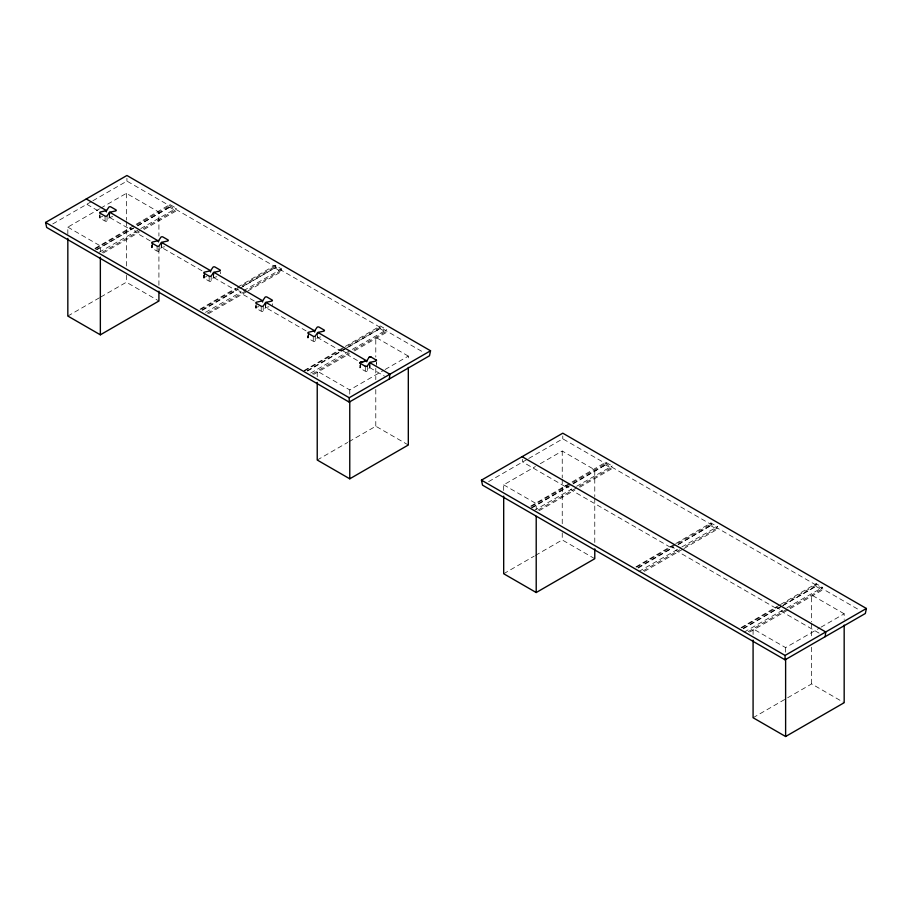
<?xml version="1.0" encoding="UTF-8"?>
<svg xmlns="http://www.w3.org/2000/svg" width="912" height="912" viewBox="0 0 912 912"><rect width="100%" height="100%" fill="white"/><g stroke="black" fill="none" stroke-linecap="round" stroke-linejoin="round"><path stroke-width="0.68" stroke-dasharray="4.56 3.42" d="M99.659 215.209L99.659 217.717L99.659 216.053M151.711 245.26L151.711 247.768L151.711 246.103M161.515 246.172L161.413 247.494L167.523 246.035M203.764 275.31L203.764 277.818L203.764 274.478M255.805 305.36L255.805 307.868L255.805 306.193M272.403 305.44L272.403 303.764M307.857 335.411L307.857 337.919L307.857 336.243M317.661 336.323L317.513 337.668L323.669 336.186M359.909 367.855L359.909 365.347M376.508 365.427L376.508 362.919M137.552 225.697L169.632 207.172L169.769 205.85L135.706 225.515M144.062 229.448L176.141 210.934L176.278 209.6L142.204 229.265M242.74 286.425L274.82 267.9L274.945 266.578L240.882 286.243M248.007 290.894L281.318 271.662L281.455 270.328L247.391 289.993M346.685 347.86L379.996 328.628L380.133 327.294L346.07 346.97M354.426 350.903L386.506 332.39L386.642 331.056L353.788 350.026M573.409 483.394L605.488 464.881L605.625 463.547L571.562 483.212M579.918 487.156L611.998 468.631L612.134 467.309L578.06 486.974M678.596 544.122L710.676 525.608L710.801 524.275L676.738 543.94M683.863 548.591L717.174 529.359L717.311 528.037L684.467 546.995M782.542 605.568L815.852 586.325L815.989 585.002L781.926 604.667M790.282 608.612L822.362 590.087L822.499 588.753L748.273 631.606M100.024 213.169L100.024 218.173L105.062 221.092A1.231 0.707 0 0 0 107.069 220.841L109.417 217.398L114.353 216.235M152.065 243.219L152.065 248.224L157.103 251.142A1.231 0.707 0 0 0 159.121 250.891L161.356 247.54M204.117 273.269L204.117 278.274L209.156 281.181A1.231 0.707 0 0 0 211.174 280.942L213.522 277.499L218.458 276.336M256.169 303.32L256.169 308.324L261.208 311.231A1.231 0.707 0 0 0 263.226 310.992L265.609 307.526L271.616 306.136M308.21 333.37L308.21 338.375L313.249 341.282A1.231 0.707 0 0 0 315.267 341.042L317.501 337.691M360.263 363.307L360.263 368.311L365.302 371.23A1.231 0.707 0 0 0 367.319 370.979L369.428 367.764A1.231 0.707 0 0 1 370.09 367.365L370.147 363.592M109.28 217.501L109.896 213.454M213.385 277.601L214.001 273.554M265.426 307.652L266.042 303.605M94.859 248.452L169.906 204.516L176.404 208.278L175.184 208.973M97.151 249.614L133.414 228.388M137.712 225.868L170.852 206.477L169.906 204.516M200.047 309.179L235.741 288.272M237.519 287.234L275.082 265.244L281.591 268.994L280.372 269.701M202.339 310.342L238.602 289.115M239.81 288.409L276.04 267.205L275.082 265.244M304.015 370.603L380.27 325.972L386.768 329.722L385.548 330.429M307.515 371.07L381.216 327.921L380.27 325.972M530.716 506.149L605.762 462.224L612.26 465.975L611.04 466.682M531.799 508.03L571.687 484.682M572.896 483.976L606.708 464.174L605.762 462.224M635.903 566.876L675.279 543.814M675.803 543.518L710.938 522.952L717.448 526.703L716.228 527.41M638.195 568.051L673.843 547.177M678.072 544.692L711.896 524.902L710.938 522.952M741.08 627.604L779.771 604.952M780.467 604.542L816.126 583.669L822.624 587.431L821.404 588.126M743.371 628.778L782.051 606.127M783.26 605.42L817.072 585.629L816.126 583.669M52.748 223.942L91.656 201.472M92.876 200.765L126.928 181.112L423.373 352.271M67.83 234.19L67.83 227.134L99.545 208.825M100.765 208.118L126.38 193.333L158.916 212.108L158.916 236.105M95.555 248.691L130.861 228.308M95.6 249.922L136.321 226.404M102.053 252.453L140.995 229.972M103.341 252.966L139.126 232.298M67.83 316.042L99.545 297.722M100.765 297.016L126.38 282.23L158.916 301.017M200.731 309.419L239.662 286.938M202.019 309.932L237.804 289.275M207.241 313.181L246.172 290.7M208.529 313.682L246.776 291.601M304.699 370.853L344.85 347.666M307.196 370.66L345.454 348.578M312.417 373.909L348.943 352.819M313.705 374.41L349.49 353.753M317.228 376.77L317.228 371.127L349.763 389.914L383.918 370.192M385.138 369.485L408.314 356.102L408.314 360.331M317.228 460.024L347.723 442.423M348.943 441.716L375.79 426.223L408.314 444.999M488.604 481.639L527.512 459.181M528.732 458.474L562.784 438.82L859.229 609.968M503.686 490.485L503.686 484.842L535.401 466.534M540.28 463.706L562.237 451.03L594.772 469.817L594.772 496.63M531.411 506.399L570.376 483.896M531.457 507.619L568.472 486.244M537.909 510.15L576.851 487.681M539.197 510.663L574.982 490.006M503.686 573.739L534.181 556.138M535.401 555.431L562.237 539.938L594.772 558.714M636.587 567.127L675.518 544.646M637.876 567.629L673.66 546.972M643.097 570.878L679.6 549.811M644.385 571.391L682.632 549.309M741.775 627.855L777.058 607.483M743.052 628.357L781.31 606.275M749.561 632.119L789.051 609.319M753.084 634.478L753.084 628.835L785.62 647.611L819.774 627.889M820.994 627.182L844.17 613.81L844.17 619.453M753.084 717.733L811.646 683.92L844.17 702.707M99.237 252.225L176.404 208.278M205.496 312.326L241.167 292.022M243.504 290.689L281.591 268.994M310.684 373.054L386.768 329.722M533.862 510.629L571.835 489.003M576.635 486.267L612.26 465.975M638.902 571.425L680.717 547.622M681.811 546.983L717.448 526.703M744.089 632.153L785.893 608.35M786.999 607.711L822.624 587.431M102.68 216.52L100.445 217.01A1.231 0.707 0 0 0 100.024 218.173M204.117 278.274A1.231 0.707 0 0 1 204.55 277.111L206.773 276.621M258.826 306.671L256.603 307.162A1.231 0.707 0 0 0 256.169 308.324M169.632 207.172L176.141 210.934M274.82 267.9L281.318 271.662M379.996 328.628L386.506 332.39M605.488 464.881L611.998 468.631M710.676 525.608L717.174 529.359M815.852 586.325L822.362 590.087M408.314 356.102L375.79 337.326L375.79 357.082M844.17 613.81L811.646 595.023L811.646 621.836M97.858 210.661L86.8 204.277L86.526 201.62M150.195 240.882L134.782 231.979L135.865 231.363L129.914 227.92L130.997 229.801L109.463 217.375L109.463 215.494M201.974 270.773L161.515 247.426L161.948 242.25M254.266 300.971L239.959 292.706L241.042 292.079L235.102 288.648L236.185 290.529L213.568 277.476L213.568 275.903M306.067 330.874L265.609 307.526L265.609 306.58M357.424 360.525L345.146 353.434L346.229 352.807L340.279 349.376L341.362 351.257L317.615 337.6L318.094 332.401M369.702 367.616L384.442 376.12M819.067 633.122L781.003 611.143L782.086 610.516L776.135 607.084L777.218 608.954L675.815 550.415L676.898 549.788L670.958 546.356L672.041 548.237L570.638 489.687L571.721 489.06L565.771 485.629L566.854 487.51L522.656 461.985L522.382 459.329M67.83 227.134L100.354 245.921L100.354 251.564M503.686 484.842L536.21 503.618L536.21 509.261M811.646 623.249L811.646 637.363M811.646 647.235L811.646 683.92M785.62 647.611L785.62 653.254M594.772 498.032L594.772 543.187M562.784 436.004L562.784 438.82M562.237 451.03L562.237 477.842M562.237 479.256L562.237 524.411M562.237 532.882L562.237 539.938M376.508 362.155L376.508 363.785M375.79 368.368L375.79 379.654M375.79 389.527L375.79 426.223M369.702 365.986L369.702 367.513M369.428 364.002L369.428 367.764M367.319 365.963L367.319 370.979M365.302 366.214L365.302 371.23M360.696 363.398L360.696 367.148A1.231 0.707 0 0 0 360.263 368.311M349.763 389.914L349.763 394.144M317.387 334.066L317.387 337.816M315.267 336.026L315.267 341.042M313.249 336.277L313.249 341.282M308.644 333.461L308.644 337.212A1.231 0.707 0 0 0 308.21 338.375M265.335 304.015L265.335 307.766M263.226 305.976L263.226 310.992M261.208 306.227L261.208 311.231M220.362 272.05L220.362 273.714M213.283 273.965L213.283 277.715M211.174 275.926L211.174 280.942M209.156 276.176L209.156 281.181M204.55 273.361L204.55 277.111M161.242 243.914L161.242 247.665M159.121 245.875L159.121 250.891M158.916 248.805L158.916 285.49M157.103 246.126L157.103 251.142M152.498 243.31L152.498 247.061A1.231 0.707 0 0 0 152.065 248.224M126.928 178.296L126.928 181.112M126.38 193.333L126.38 220.145M126.38 221.559L126.38 266.703M126.38 275.173L126.38 282.23M109.189 213.864L109.189 217.615M107.069 215.825L107.069 220.841M105.062 216.076L105.062 221.092"/><path stroke-width="1.37" d="M389.344 378.959L389.88 374.262L369.702 362.611L369.702 363.831M825.2 636.656L825.736 631.959L522.12 456.673M430.544 350.778L429.484 355.794L349.216 402.124L46.66 227.453L45.6 222.437L126.928 175.492L430.544 350.778L349.216 397.735L45.6 222.437M866.4 608.486L865.34 613.491L785.072 659.832L482.516 485.15L481.456 480.145L562.784 433.189L866.4 608.486L785.072 655.432L481.456 480.145M367.319 366.065L369.428 362.748A1.231 0.707 0 0 1 370.147 362.338L375.71 361.118A1.231 0.707 0 0 0 376.143 359.955M158.688 240.54L160.9 237.211A1.231 0.707 0 0 1 162.906 236.96L167.956 239.867A1.231 0.707 0 0 1 167.523 241.03L161.891 242.261M161.356 242.535L159.121 245.875A1.231 0.707 0 0 1 157.103 246.126L152.065 243.219A1.231 0.707 0 0 1 152.498 242.056L158.665 240.551L158.506 241.931M210.752 270.579L212.941 267.262A1.231 0.707 0 0 1 214.958 267.011L219.997 269.918A1.231 0.707 0 0 1 219.564 271.081L214.001 272.3M262.599 302.02L262.599 300.778L213.91 272.323L211.174 275.926A1.231 0.707 0 0 1 209.156 276.176L204.117 273.269A1.231 0.707 0 0 1 204.55 272.107L210.239 270.853M366.692 361.79L366.692 360.867L317.946 332.435L315.267 336.026A1.231 0.707 0 0 1 313.249 336.277L308.21 333.37A1.231 0.707 0 0 1 308.644 332.207L314.651 330.828L317.045 327.362A1.231 0.707 0 0 1 319.052 327.112L324.102 330.019A1.231 0.707 0 0 1 323.669 331.181L318.037 332.413M106.624 210.501L108.847 207.161A1.231 0.707 0 0 1 110.865 206.91L115.904 209.817A1.231 0.707 0 0 1 115.471 210.98L109.839 212.211M158.072 240.836L109.759 212.234L107.069 215.825A1.231 0.707 0 0 1 105.062 216.076L100.024 213.169A1.231 0.707 0 0 1 100.445 212.006L106.499 210.592L86.264 198.964M262.77 300.652L264.993 297.312A1.231 0.707 0 0 1 267.011 297.061L272.05 299.968A1.231 0.707 0 0 1 271.616 301.131L265.985 302.362M314.651 332.071L314.651 330.828L265.905 302.385L263.226 305.976A1.231 0.707 0 0 1 261.208 306.227L256.169 303.32A1.231 0.707 0 0 1 256.603 302.157L262.223 300.926M314.811 330.703L314.275 330.976M109.28 212.496L109.463 213.613M213.385 272.597L213.568 273.714M265.426 302.647L265.609 303.764M317.479 332.698L317.661 333.815M67.83 238.431L67.83 316.042L100.354 334.818L158.916 301.017L158.916 291.133M317.228 382.413L317.228 460.024L349.763 478.811L408.314 444.999L408.314 367.388M503.686 496.128L503.686 573.739L536.21 592.526L594.772 558.714L594.772 548.842M753.084 640.121L753.084 717.733L785.62 736.508L844.17 702.707L844.17 625.096M106.077 210.775L106.453 211.88M365.302 366.316L360.263 363.307A1.231 0.707 0 0 1 360.696 362.246L366.271 361.027A1.231 0.707 0 0 0 366.92 360.685L369.086 357.299A1.231 0.707 0 0 1 371.104 357.048L376.143 360.058M785.62 658.897L785.62 736.508M785.072 655.432L785.072 659.832M536.21 516.317L536.21 592.526M349.763 401.2L349.763 478.811M349.216 397.735L349.216 402.124M210.558 271.97L210.592 270.693L161.515 242.41L161.515 243.664M100.354 257.207L100.354 334.818M366.977 360.514A1.231 0.707 0 0 1 366.271 360.924L360.696 362.144A1.231 0.707 0 0 0 360.263 363.307M367.319 365.963A1.231 0.707 0 0 1 365.302 366.214M369.542 362.725A1.231 0.707 0 0 1 370.147 362.44M369.086 357.39A1.231 0.707 0 0 1 371.104 357.151"/></g></svg>
